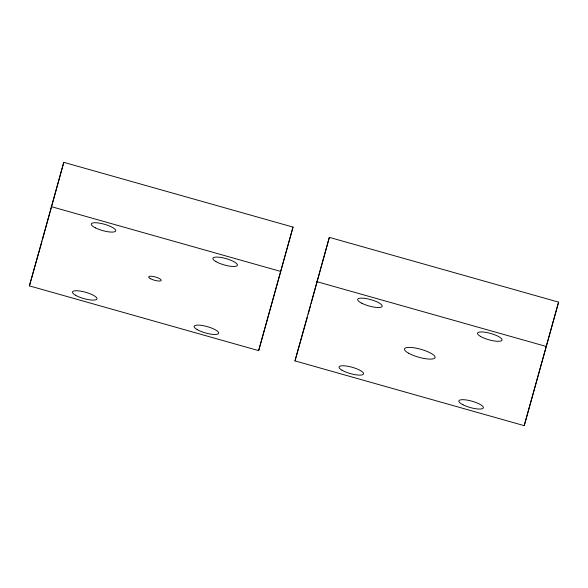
<?xml version="1.0" encoding="UTF-8"?>
<svg xmlns="http://www.w3.org/2000/svg" width="588" height="588" viewBox="0 0 588 588"><rect width="100%" height="100%" fill="white"/><g stroke="black" fill="none" stroke-linecap="round" stroke-linejoin="round"><path stroke-width="0.88" d="M29.4 285.878L63.783 162.339L293.03 227.1L258.654 350.639L29.4 285.878L41.932 241.594M42.417 239.838L50.186 211.658M50.671 209.894L63.783 162.339M258.654 350.639L293.03 227.1M294.97 360.9L329.346 237.361L558.6 302.122L524.217 425.661L294.97 360.9L307.252 317.483M308.23 313.97L310.655 305.165M311.14 303.408L329.346 237.361M524.217 425.661L558.6 302.122M51.252 206.623L280.505 271.384M316.814 281.645L546.068 346.406M95.477 227.879A12.708 3.285 15.8 0 0 115.542 231.224A12.708 3.285 15.8 0 0 99.504 223.146A12.708 3.285 15.8 0 0 95.477 227.879M215.921 261.594A12.708 3.285 15.8 0 0 236.758 265.93A12.708 3.285 15.8 0 0 222.808 257.816A12.708 3.285 15.8 0 0 215.921 261.594M75.492 295.235A12.708 3.285 15.8 0 0 96.336 299.586A12.708 3.285 15.8 0 0 82.43 291.479A12.708 3.285 15.8 0 0 75.492 295.235M197.149 329.596A12.708 3.285 15.8 0 0 217.994 333.955A12.708 3.285 15.8 0 0 204.087 325.84A12.708 3.285 15.8 0 0 197.149 329.596M361.899 303.283A12.708 3.285 15.8 0 0 381.98 306.642A12.708 3.285 15.8 0 0 365.979 298.557A12.708 3.285 15.8 0 0 361.899 303.283M480.528 336.424A12.708 3.285 15.8 0 0 501.373 340.783A12.708 3.285 15.8 0 0 487.467 332.668A12.708 3.285 15.8 0 0 480.528 336.424M342.047 370.242A12.708 3.285 15.8 0 0 362.899 374.6A12.708 3.285 15.8 0 0 348.993 366.486A12.708 3.285 15.8 0 0 342.047 370.242M462.999 404.794A12.708 3.285 15.8 0 0 483.13 408.197A12.708 3.285 15.8 0 0 467.21 400.112A12.708 3.285 15.8 0 0 462.999 404.794M408.609 353.226A15.883 4.109 15.8 0 0 434.459 358.342A15.883 4.109 15.8 0 0 416.319 348.192A15.883 4.109 15.8 0 0 408.609 353.226M150.168 278.528A6.556 1.698 15.8 0 0 160.928 280.777A6.556 1.698 15.8 0 0 153.755 276.588A6.556 1.698 15.8 0 0 150.168 278.528"/></g></svg>
